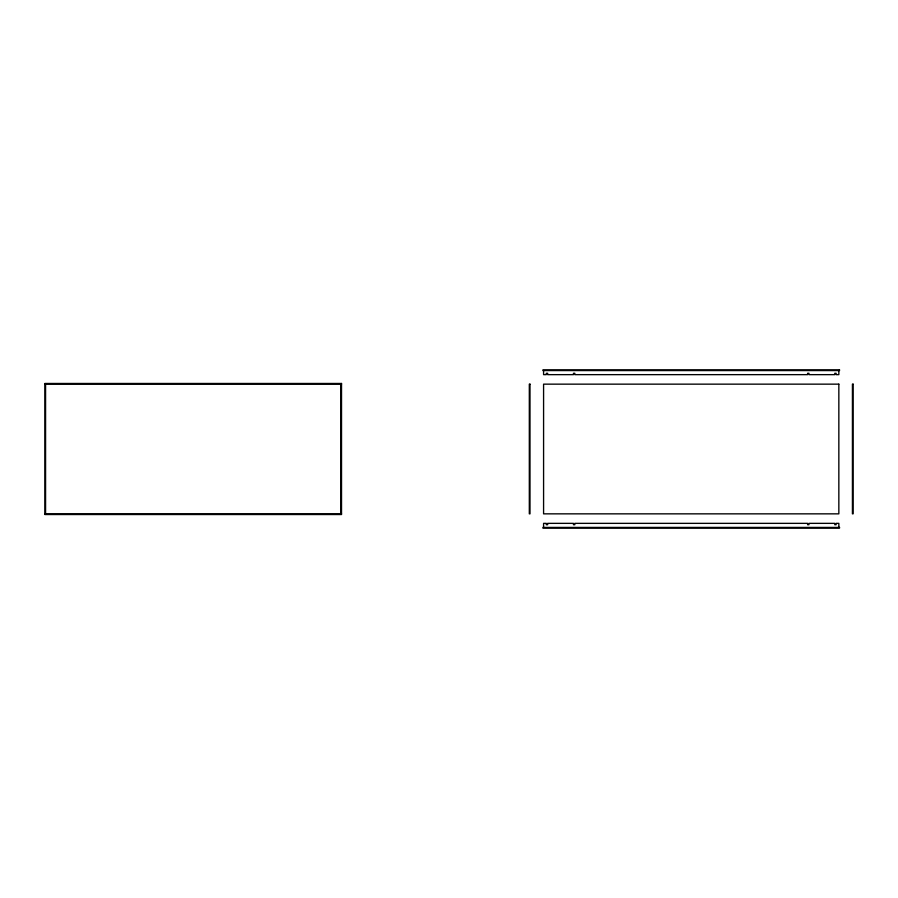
<?xml version="1.0" encoding="UTF-8"?>
<svg xmlns="http://www.w3.org/2000/svg" width="898" height="898" viewBox="0 0 898 898"><rect width="100%" height="100%" fill="white"/><g stroke="black" fill="none" stroke-linecap="round" stroke-linejoin="round"><path stroke-width="1.35" d="M44.9 384.153L341.521 384.153M44.9 513.847L341.521 513.847M838.844 370.571L838.844 374.646L836.128 374.646L836.128 373.287L834.77 373.287L834.77 374.646L808.963 374.646L808.963 373.287L807.605 373.287L807.605 374.646L574.821 374.646L574.821 373.287L573.463 373.287L573.463 374.646L547.657 374.646L547.657 373.287L546.298 373.287L546.298 374.646L543.582 374.646L543.582 370.571M838.844 527.429L838.844 523.354L836.128 523.354L836.128 524.713L834.77 524.713L834.77 523.354L808.963 523.354L808.963 524.713L807.605 524.713L807.605 523.354L574.821 523.354L574.821 524.713L573.463 524.713L573.463 523.354L547.657 523.354L547.657 524.713L546.298 524.713L546.298 523.354L543.582 523.354L543.582 527.429M340.836 384.153L340.836 513.847M45.574 384.153L45.574 513.847M839.518 369.886L542.897 369.886L542.897 370.571L839.518 370.571L839.518 369.886M341.521 383.468L44.9 383.468L44.9 514.532L341.521 514.532L341.521 383.468M530 384.153L529.315 384.153L529.315 513.847L530 513.847L530 384.153M838.844 384.153L543.582 384.153L543.582 513.847L838.844 513.847L838.844 384.153M853.1 384.153L852.427 384.153L852.427 513.847L853.1 513.847L853.1 384.153M839.518 527.429L542.897 527.429L542.897 528.114L839.518 528.114L839.518 527.429"/></g></svg>
